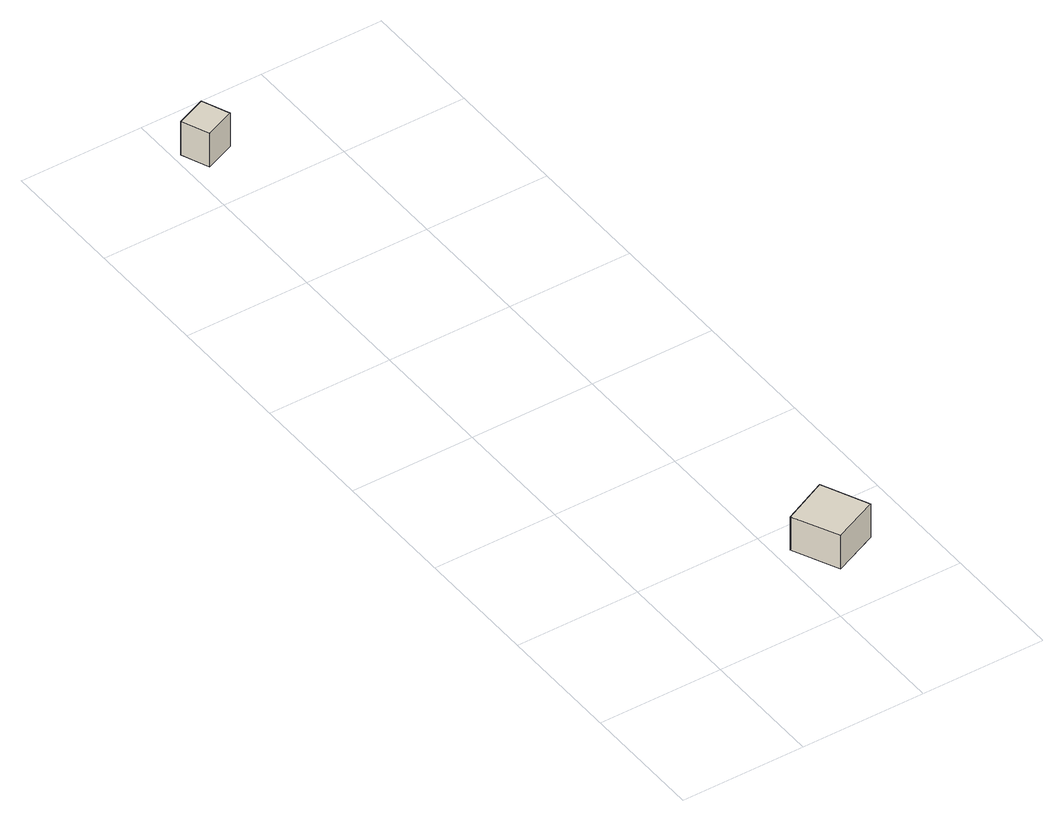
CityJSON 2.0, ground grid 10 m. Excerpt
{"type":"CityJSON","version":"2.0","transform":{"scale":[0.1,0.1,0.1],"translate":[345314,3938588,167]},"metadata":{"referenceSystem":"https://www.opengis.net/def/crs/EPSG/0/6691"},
"CityObjects":{
"building1":{"type":"Building","attributes":{"BuildingIDAttribute.prefecture":"14","BuildingIDAttribute.city":"14151","BuildingDetailAttribute.surveyYear":2015},"geometry":[{"type":"Solid","lod":"1","boundaries":[[[[0,1,2,3]],[[2,4,5,3]],[[1,6,4,2]],[[0,7,6,1]],[[3,5,7,0]],[[4,6,7,5]]]]}]},
"building2":{"type":"Building","attributes":{"BuildingIDAttribute.prefecture":"14","BuildingIDAttribute.city":"14151","BuildingDetailAttribute.surveyYear":2015},"geometry":[{"type":"Solid","lod":"1","boundaries":[[[[8,9,10,11]],[[10,12,13,11]],[[9,14,12,10]],[[8,15,14,9]],[[11,13,15,8]],[[12,14,15,13]]]]}]}
},
"vertices":[
[142,24,35],[106,8,35],[89,44,35],[125,61,35],[89,44,65],[125,61,65],[106,8,65],[142,24,65],
[39,649,1],[15,639,1],[6,661,1],[30,671,1],[6,661,31],[30,671,31],[15,639,31],[39,649,31]
]}
